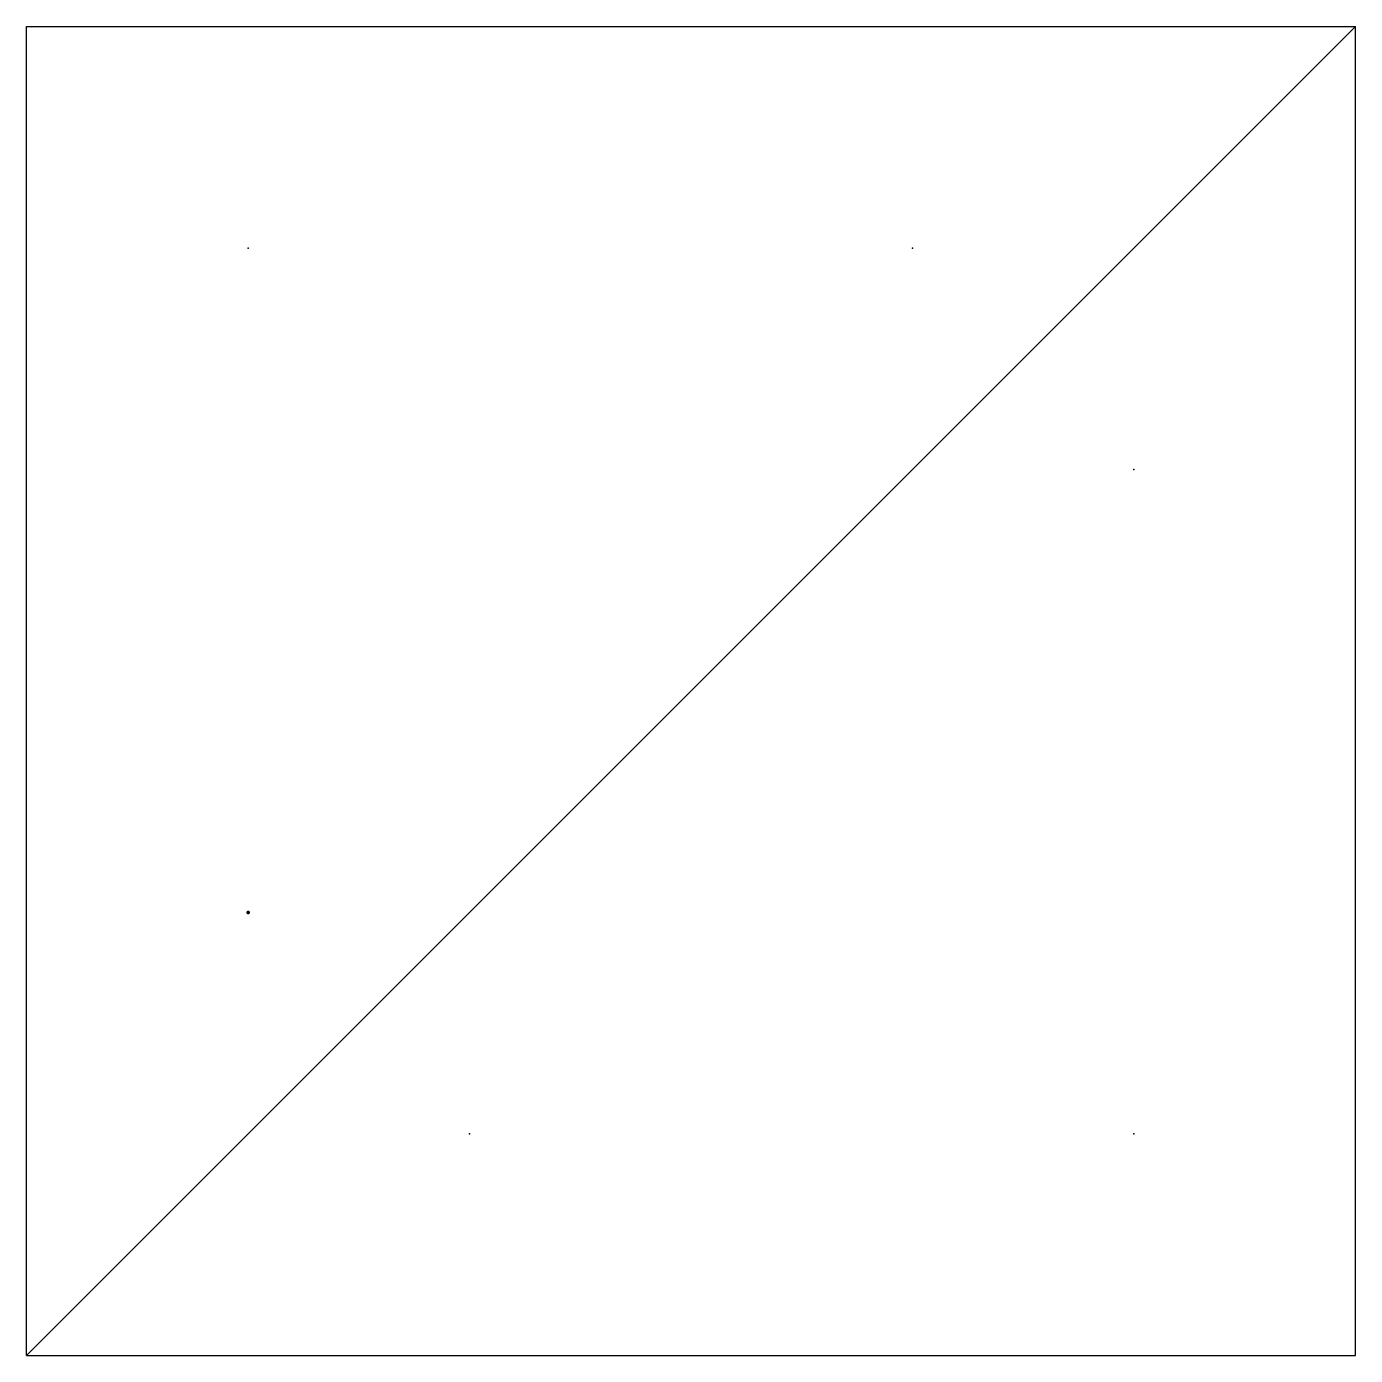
# Model space of a CAD drawing. Header units: inches. Extents: x 0 to 25, y 0 to 25.
import ezdxf

# ---------------------------------------------------------------- set-up
doc = ezdxf.new("R2010")
doc.units = ezdxf.units.IN
doc.header["$MEASUREMENT"] = 0

msp = doc.modelspace()

# ---------------------------------------------------------------- linework, layer by layer
for p, q in [((0, 0), (0, 25)), ((25, 25), (0, 0)), ((0, 25), (25, 25)), ((25, 0), (25, 25)), ((0, 0), (25, 0))]:
    msp.add_line(p, q)
for p in [(4.167, 20.833), (16.667, 20.833), (20.833, 16.667), (4.167, 8.333), (8.333, 4.167), (20.833, 4.167)]:
    msp.add_point(p)
at = {"lineweight": 211}
msp.add_point((4.167, 8.333), dxfattribs=at)

doc.saveas('drawing.dxf')
